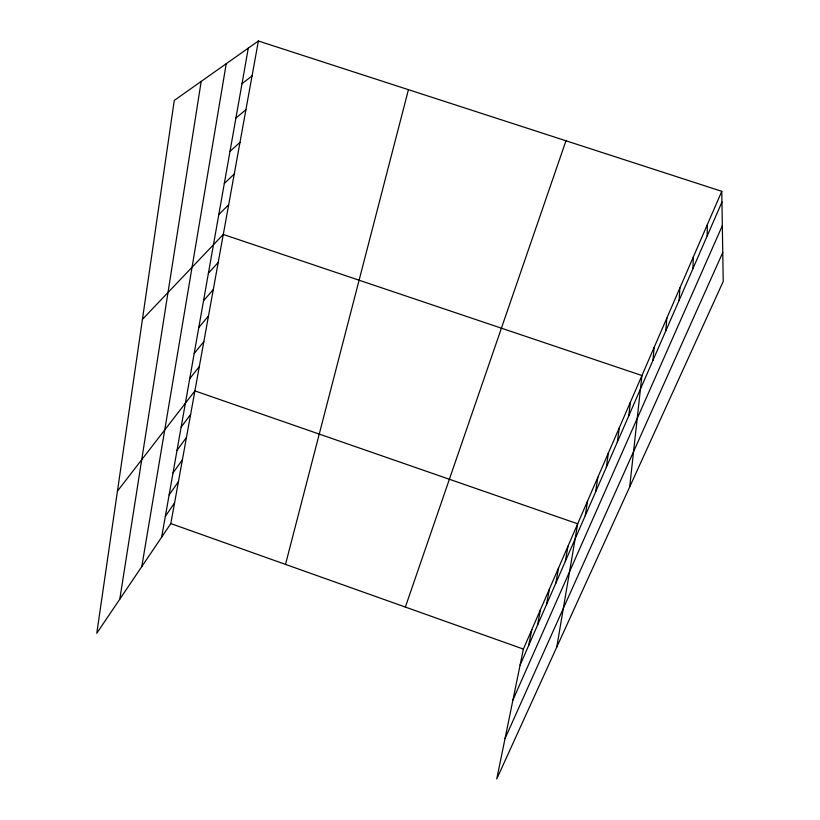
<?xml version="1.0" encoding="UTF-8"?>
<svg xmlns="http://www.w3.org/2000/svg" width="820" height="820" viewBox="0 0 820 820"><rect width="100%" height="100%" fill="white"/><g stroke="black" fill="none" stroke-linecap="round" stroke-linejoin="round"><path stroke-width="1.23" d="M707.178 235.955L707.332 224.649M692.91 268.683L693.371 256.865M679.134 300.294L679.872 288.005M665.809 330.86L666.814 318.129M652.925 360.421L654.175 347.301M629.678 486.957L641.937 375.539L223.286 234.448L142.434 319.359M628.725 415.935L630.416 402.118M617.347 442.031L619.243 427.896M606.318 467.338L608.399 452.927M595.607 491.908L597.862 477.24M119.802 599.153L201.177 81.426M585.213 515.76L587.622 500.856M141.788 566.589L226.228 63.724M556.759 647.134L577.68 523.816L194.904 390.894L117.444 491.118M161.632 537.202L248.306 48.124M565.298 561.454L568.004 546.13M258.382 41L174.27 100.429L96.78 633.245L170.826 523.58L258.382 41L721.774 191.326L723.219 281.455L496.735 779L523.385 649.081L721.774 191.326M555.755 583.358L558.594 567.85M546.468 604.647L549.441 588.975M537.438 625.373L540.524 609.537M528.644 645.545L531.842 629.565M285.503 564.396L408.442 89.677M405.357 607.066L565.964 140.784M520.085 665.174L721.948 202.068M512.951 699.942L722.328 225.664M505.038 738.523L722.758 252.519M165.333 516.333L174.588 502.885M169.125 494.901L178.442 481.647M173.03 472.904L182.388 459.856M177.028 450.303L186.447 437.48M181.148 427.087L190.619 414.5M189.727 378.676L199.301 366.632M194.196 353.43L203.832 341.684M198.799 327.457L208.485 316.018M203.544 300.704L213.272 289.614M208.423 273.162L218.212 262.441M218.807 214.604L228.677 204.723M224.321 183.465L234.243 174.055M230.02 151.3L239.983 142.403M235.914 118.059L245.918 109.706M242.002 83.681L252.047 75.922M170.826 523.58L523.385 649.081"/></g></svg>
